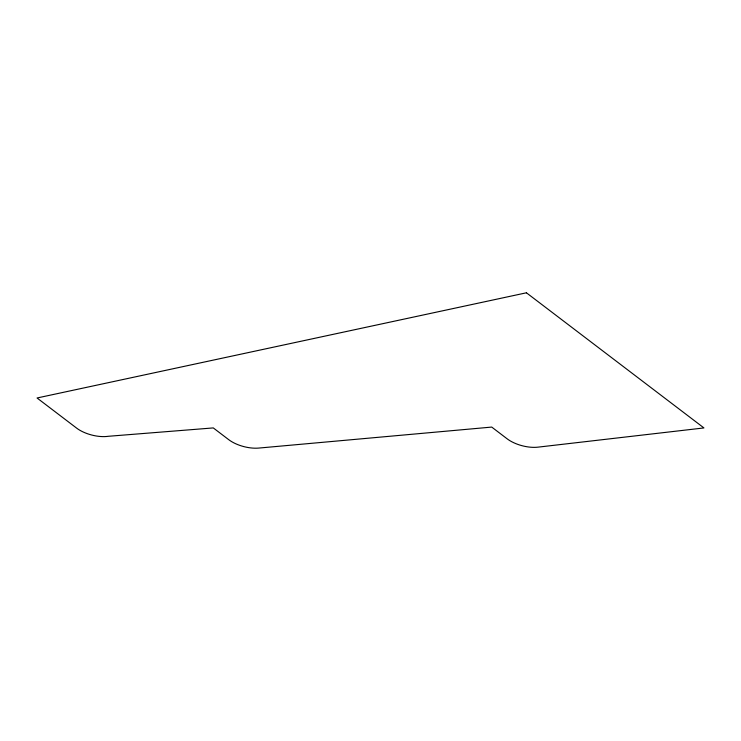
<?xml version="1.0" encoding="UTF-8"?>
<svg xmlns="http://www.w3.org/2000/svg" width="741" height="741" viewBox="0 0 741 741"><rect width="100%" height="100%" fill="white"/><g stroke="black" fill="none" stroke-linecap="round" stroke-linejoin="round"><path stroke-width="1.11" d="M526.434 292.797L37.05 397.991L76.582 428.085A24.184 11.087 14.7 0 0 108.288 436.292L213.288 427.918L228.728 439.672A24.184 11.087 14.7 0 0 258.776 448.073L491.728 427.075L507.159 438.829A24.184 11.087 14.7 0 0 538.012 447.147L703.95 427.937L526.434 292.797"/></g></svg>
